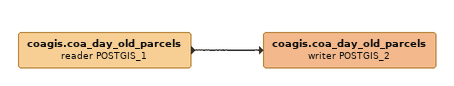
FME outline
coagis.coa_day_old_parcels (reader POSTGIS_1)
    -> coagis.coa_day_old_parcels (writer POSTGIS_2)
coagis.coa_day_old_parcels (writer POSTGIS_2)
